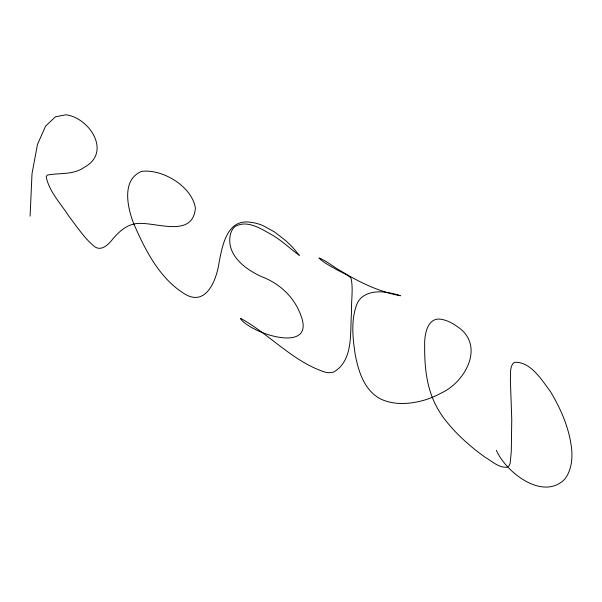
<?xml version="1.0" encoding="UTF-8"?>
<svg xmlns="http://www.w3.org/2000/svg" width="602" height="602" viewBox="0 0 602 602"><rect width="100%" height="100%" fill="white"/><g stroke="black" fill="none" stroke-linecap="round" stroke-linejoin="round"><path stroke-width="0.9" d="M30.1 216.126L32.004 173.76L37.49 144.382L45.617 126.051L55.407 116.826L65.919 114.779C89.578 117.774 111.882 152.389 84.461 167.175C73.474 175.19 59.606 172.691 47.265 175.092L46.188 176.762C49.214 191.88 60.99 203.747 69.057 216.494C76.868 226.548 83.874 237.527 93.634 245.849C100.707 252.351 108.593 244.66 112.845 238.889C119.339 231.266 127.624 223.854 138.167 223.447C156.723 222.221 192.881 238.211 195.409 208.066C191.993 186.394 162.45 168.62 141.485 171.412C121.356 179.863 127.413 207.344 133.584 223.312C145.24 250.221 159.741 279.147 185.807 294.634C206.87 306.237 216.682 278.877 218.993 263.059C222.266 245.925 226.901 218.458 250.62 222.288A72.91 42.095 60 0 1 262.923 225.584L274.301 231.793L284.407 239.581A105.643 60.99 60 0 1 292.888 247.595L299.344 255.323C290.427 248.965 282.398 241.146 272.939 235.427C261.953 229.37 247.595 219.309 235.043 226.502A33.727 19.475 60 0 0 230.167 235.405C226.585 255.308 245.39 269.252 261.321 276.544C279.042 283.128 293.851 296.613 300.541 314.5C316.9 354.781 252.065 334.215 240.567 318.864L240.582 318.338C270.102 334.501 293.588 362.547 326.419 372.54A38.37 22.154 60 0 0 334.434 371.652C354.074 359.213 349.747 331.454 351.591 311.558C351.064 300.473 353.479 288.892 351.004 278.064C346.391 273.692 339.889 271.848 334.561 268.439C329.189 265.271 323.319 262.487 318.947 257.949C326.811 261.057 333.794 267.183 341.372 271.254C359.567 282.406 379.335 291.895 400.443 295.755L398.855 295.146A157.732 91.068 60 0 0 389.614 292.948C377.507 290.254 361.034 291.722 356.422 305.41C350.958 320.949 352.719 337.865 355.097 353.825C358.22 370.712 363.962 389.848 380.043 398.69C393.46 405.342 409.247 404.281 423.311 400.42A249.228 143.893 60 0 0 440.912 393.196C465.963 382.007 485.98 344.246 456.203 325.87A47.137 27.218 60 0 0 442.229 319.489C427.593 316.042 424.342 334.449 424.666 345.081C424.493 361.764 425.674 378.741 431.258 394.588A53.999 31.176 60 0 0 443.2 417.291C454.781 432.876 469.409 445.969 485.122 457.272C491.977 461.147 498.892 468.145 507.328 467.175L509.029 465.805L510.127 463.472L511.294 451.38L511.76 419.579L510.376 379.93L510.624 370.343L511.324 366.716L512.55 364.007L514.401 362.336C530.55 361.192 541.935 380.276 550.424 391.556C561.275 409.541 569.846 429.519 571.795 450.612A64.655 37.332 60 0 1 570.395 467.491A65.452 37.791 60 0 1 564.563 479.358C542.628 501.173 505.733 472.028 496.357 450.311"/></g></svg>
